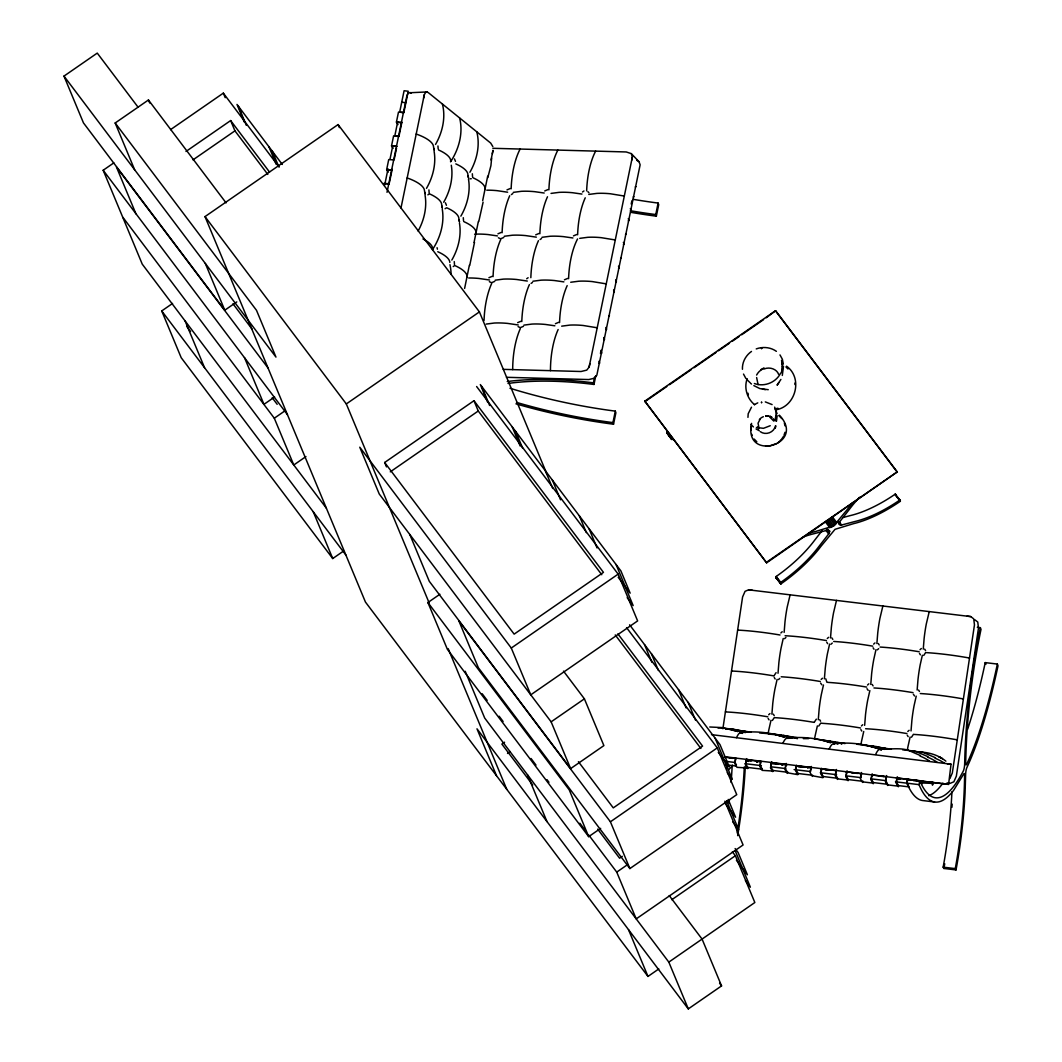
<?xml version="1.0" encoding="UTF-8"?>
<svg xmlns="http://www.w3.org/2000/svg" width="1062" height="1062" viewBox="0 0 1062 1062"><rect width="100%" height="100%" fill="white"/><g stroke="black" fill="none" stroke-linecap="round" stroke-linejoin="round"><path stroke-width="1.5" d="M742.444 369.284C742.059 362.222 745.776 355.412 751.484 351.442M747.953 417.353L748.192 413.742L751.498 407.197M756.648 761.985L756.702 761.188M781.765 765.012L781.818 764.215M907.333 780.132L907.386 779.349M491.653 158.119L490.923 165.632L487.79 177.646M429.167 192.992L428.915 189.886M438.194 149.078L437.942 145.972M454.509 264.69L454.244 261.584M463.536 220.79L463.284 217.683M472.577 176.876L472.325 173.77M776.455 415.162L775.831 420.977M782.468 367.226L782.521 366.204M783.504 366.151L782.309 375.457M761.627 348.588L761.534 347.686L761.573 348.575M771.901 714.182L772.764 703.495A42.427 9.2 -83.1 0 1 774.928 689.052L777.105 679.401M778.021 673.268L778.884 662.595A42.427 9.2 -83.1 0 1 781.048 648.152L783.225 638.501M784.141 632.368L785.004 621.695A42.427 9.2 -83.1 0 1 787.168 607.238L790.128 594.786M818.284 719.757L819.147 709.084A42.427 9.2 -83.1 0 1 821.311 694.641L823.475 684.99M824.391 678.857L825.267 668.184A42.427 9.2 -83.1 0 1 827.417 653.741L829.595 644.076M830.511 637.957L831.373 627.284A42.427 9.2 -83.1 0 1 833.537 612.827L836.498 600.375M864.654 725.346L865.517 714.673A42.427 9.2 -83.1 0 1 867.681 700.23L869.858 690.579M870.774 684.446L871.636 673.773A42.427 9.2 -83.1 0 1 873.8 659.316L875.964 649.665M876.88 643.545L877.756 632.872A42.427 9.2 -83.1 0 1 879.907 618.416L882.88 605.964M911.023 730.935L911.9 720.262A42.427 9.2 -83.1 0 1 914.05 705.818L916.227 696.154M917.143 690.034L918.006 679.361A42.427 9.2 -83.1 0 1 920.17 664.905L922.347 655.254M923.263 649.134L924.126 638.461A42.427 9.2 -83.1 0 1 926.29 624.005L929.25 611.553M751.02 430.375L751.299 426.26M776.322 413.729L774.955 420.379M777.105 415.853L776.508 421.123M782.362 368.726L782.11 372.151M921.896 781.101L921.843 782.216M671.622 439.456C656.489 417.804 682.534 454.151 666.936 432.287M843.029 517.499L850.45 515.548A77.168 30.917 -37 0 0 894.934 494.348L900.218 500.162L899.939 501.556A80.433 32.218 -37 0 1 853.543 523.659L835.051 529.301L821.178 546.041A80.433 32.218 -37 0 1 781.247 583.649L775.95 577.847L776.216 576.454A77.168 30.917 -37 0 0 814.527 540.385L822.24 530.482M780.597 583.888L780.716 582.414A77.168 30.917 -37 0 0 819.014 546.346L828.652 533.96L829.674 530.867L827.125 530.257L813.771 533.761A77.168 30.917 -37 0 0 803.217 536.974M913.546 780.185L948.578 784.393L951.034 764.202L711.474 734.638M474.515 242.362L469.723 265.46M483.104 202.152L478.763 221.546M722.877 728.784L742.59 596.963L745.059 591.322L748.591 589.835L752.268 590.233M757.365 761.374L757.219 762.144M757.498 762.144L757.618 761.441M782.482 764.401L782.336 765.171M782.614 765.171L782.721 764.467M807.731 768.198L807.837 767.494M872.46 776.003L872.579 775.3M908.183 780.304L908.302 779.601M922.546 781.287L922.413 782.044M922.692 782.057L922.798 781.353M932.555 781.977L932.635 784.021L933.166 782.561M933.405 782.628L932.476 785.19L932.17 783.384L920.635 782.906M631.731 160.216L632.408 156.738L631.293 153.618L626.222 151.959L492.821 148.295M492.317 153.791L493.007 150.3L491.016 160.004M388.214 172.177L386.648 169.668L388.705 159.619L393.949 159.884M393.099 148.401L391.533 145.892L393.604 135.843L398.847 136.109M397.998 124.626L396.431 122.117L398.489 112.068L403.733 112.32M384.683 185.067L388.028 168.818M390.033 159.074L392.714 146.078L396.856 146.583M394.719 136.334L397.719 121.705M399.724 111.961L404.091 90.735L408.246 91.239L403.879 112.466M387.019 192.328L406.998 95.248L408.419 92.806L427.11 91.943L428.477 92.766L490.71 143.091L492.848 146.583M389.502 182.319L392.17 169.323M394.175 159.579L396.524 148.202M399.193 135.206L401.874 122.21M400.985 208.006L424.296 94.73L425.716 92.301L427.11 91.943M464.612 288.426L469.364 265.195M474.024 242.534L478.351 221.507M482.679 200.612L487.684 176.186M503.255 369.364L581.047 371.501L586.742 370.134L589.118 367.107L632.408 156.738M508.008 383.462A167.504 58.583 11.6 0 1 593.99 384.457L593.406 382.838L594.587 377.103M593.99 384.457L595.769 375.842M600.455 353.487L601.119 350.234M631.213 204.023L631.877 200.771M515.959 403.839A230.666 80.672 11.6 0 0 613.531 424.216L612.947 422.61L615.31 411.127A226.392 79.185 11.6 0 1 509.959 388.241M630.974 212.36A230.666 80.672 11.6 0 0 656.343 216.17L655.758 214.551L658.121 203.068A226.392 79.185 11.6 0 1 633.058 199.298M613.531 424.216L615.894 412.746L615.31 411.127M656.343 216.17L658.705 204.687L658.121 203.068M735.647 757.976L734.758 763.498L737.001 767.335L747.953 768.038M735.807 758.533L735.01 762.45L736.457 764.932M746.427 759.808L745.617 763.737L747.794 767.454M760.764 761.003L759.874 766.525L762.118 770.362L773.056 771.065M760.923 761.56L760.113 765.476L762.304 769.193M771.53 762.835L770.733 766.764L772.91 770.481M785.495 767.202L786.039 764.587M796.487 765.304L795.597 770.826L798.173 774.092M796.646 765.861L795.836 769.791L798.027 773.508M810.346 771.53L811.156 767.614M821.603 768.33L820.714 773.853L823.289 777.118M821.762 768.888L820.953 772.817L823.13 776.534M836.272 770.64L835.462 774.556L837.639 778.273M846.879 771.915L846.069 775.844L848.246 779.561M860.578 777.583L861.388 773.654M871.995 774.941L871.185 778.858L873.362 782.575M887.142 783.092L885.695 780.61L886.226 777.995M897.111 777.968L896.301 781.884L898.479 785.601M895.465 781.791L919.028 784.632L919.838 780.703A226.392 49.091 -83.1 0 0 963.3 771.039A5.629 1.221 -83.1 0 0 964.668 763.897A171.779 37.25 -83.1 0 1 980.345 627.669L977.319 627.297M423.565 98.195L424.296 94.73M589.118 367.107L589.875 363.642M761.587 402.671L761.52 401.94L761.56 402.617M770.985 720.302L768.808 729.952A42.427 9.2 -83.1 0 0 768.184 733.47M817.368 725.89L815.191 735.541A42.427 9.2 -83.1 0 0 814.554 739.059M863.738 731.479L861.561 741.13A42.427 9.2 -83.1 0 0 860.937 744.648M910.107 737.068L907.944 746.719A42.427 9.2 -83.1 0 0 907.306 750.237M756.635 377.554L758.069 384.603M747.197 378.709C743.758 387.749 747.104 398.728 754.644 404.702M751.577 423.366C743.028 462.886 807.306 444.606 779.322 415.136M784.088 434.902L785.017 432.287M774.092 675.631L776.083 672.658M774.357 717.5L772.366 720.487M814.355 722.12L816.346 719.147M820.727 723.089L818.736 726.076M925.706 652.466L923.728 655.44M913.479 734.267L911.488 737.254M780.902 379.439L777.092 385.174L778.884 382.532M922.387 783.225L921.869 783.915L921.418 782.097M797.841 774.663L787.566 772.817M822.957 777.689L812.682 775.844M848.405 780.145L837.799 778.871M873.522 783.172L862.915 781.897M898.638 786.199L888.018 784.924M771.716 761.693L770.481 767.799L772.724 771.636M786.225 763.432L784.991 769.552L787.234 773.388M811.341 766.459L810.107 772.578L812.35 776.415M836.458 769.485L835.21 775.605L837.467 779.442M847.064 770.773L845.83 776.88L848.073 780.716M861.561 772.512L860.326 778.632L862.583 782.455M872.181 773.8L870.933 779.906L873.19 783.743M886.677 775.539L885.442 781.659L887.686 785.482M759.927 419.53L758.042 423.234L759.064 428.252M781.234 439.748L783.637 436.216M949.853 778.632L952.322 772.99L974.465 624.894L973.735 618.88L970.774 616.597L967.11 616.119M895.757 495.33L895.571 494.109M809.178 533.257A80.433 32.218 -37 0 1 815.165 531.611L833.657 525.969L847.542 509.216A80.433 32.218 -37 0 1 852.852 502.591M829.847 527.787L825.36 521.827L829.17 520.008L832.462 516.928L836.949 522.876M780.889 632.952L782.203 631.744M784.592 638.687L785.907 637.479M778.486 679.587L779.787 678.379M827.271 638.541L828.572 637.333M830.975 644.262L832.276 643.068M768.662 714.753L769.963 713.558M821.152 679.441L822.466 678.233M873.641 644.13L874.955 642.922M877.345 649.851L878.659 648.656M867.521 685.03L868.835 683.822M920.024 649.718L921.325 648.51M861.415 725.93L862.716 724.735M907.784 731.519L909.099 730.311M777.835 442.867L780.889 440.146M427.893 194.85L428.663 194.253M445.071 208.749L445.854 208.152M453.222 266.562L454.005 265.965M506.986 189.899L510.198 188.545M511.38 194.572L512.827 193.549M544.74 190.948L547.952 189.58M497.959 233.813L501.171 232.459M503.8 237.463L500.587 238.817L498.383 237.769M582.507 191.983L583.954 190.961M535.713 234.848L538.925 233.494M540.107 239.521L541.554 238.499M488.918 277.713L492.131 276.359M494.759 281.364L491.547 282.718L489.343 281.669M573.467 235.883L576.679 234.529M526.672 278.762L528.119 277.74M531.066 283.421L532.513 282.412M564.426 279.797L567.639 278.443M517.645 322.662L520.858 321.308M523.486 326.313L520.274 327.667L518.07 326.618M555.399 323.698L558.612 322.344M236.76 301.927L224.772 310.21L83.46 122.887L63.986 76.106L97.253 53.1L138.06 107.182M134.648 169.774L115.174 122.993L148.441 99.987L226.073 202.882M305.949 456.567L293.776 464.997L274.301 418.216L122.648 217.02L103.173 170.252L113.82 162.884M170.57 129.63L223.325 93.137L279.147 167.132M185.996 151.454L230.653 120.564L269.509 172.057M192.992 159.871L234.941 130.852L230.653 120.564M658.798 968.942L647.979 976.429L365.447 602.061L205.006 216.608L338.088 124.573L479.413 311.896L546.903 474.024M343.544 551.059L332.725 558.546L181.204 357.708L161.729 310.94L172.548 303.453M274.607 396.989L263.96 404.343L244.486 357.575M274.301 418.216L285.12 410.728M429.088 602.778L346.318 403.932L479.413 311.896M384.656 462.488L473.971 400.719L603.455 572.365L514.141 634.133L384.656 462.488L386.488 466.895M390.285 471.847L478.258 411.007L473.971 400.719M644.807 401.157L775.592 310.701L897.217 471.913L766.618 562.833L644.807 401.157L766.618 562.833M644.992 401.622L666.79 386.541M669.525 384.656L691.322 369.589M694.044 367.704L715.841 352.624M718.562 350.739L729.461 343.199M732.196 341.314L739.006 336.614M741.727 334.729L763.525 319.649M766.246 317.764L775.592 310.701M600.68 828.36L588.693 836.644L447.381 649.32L427.906 602.539L439.88 594.255M618.15 574.13L637.625 620.912L530.761 694.827L511.287 648.046L618.15 574.13L476.612 386.515M504.583 742.219L501.875 744.09L532.752 785.017M766.419 562.356L897.217 471.913M584.405 698.836L603.88 745.604L570.613 768.622L551.138 721.841L584.405 698.836L563.51 671.131M507.517 753.449L510.225 751.577M717.275 747.874L736.749 794.655L629.872 868.57L610.411 821.789L717.275 747.874L626.567 627.642M622.305 856.33L619.597 858.202L597.68 829.156M724.868 801.226L743.081 844.98L636.204 918.895L616.743 872.114L627.562 864.627M671.795 899.713L735.369 855.733L732.382 851.777M669.246 895.585L702.088 939.113L721.563 985.894L688.295 1008.9L668.821 962.119L754.843 902.514L735.369 855.733M776.747 577.688L775.95 577.847M754.365 404.649L757.764 402.856M770.255 425.716L763.459 428.318L756.436 427.468M776.614 443.504L770.176 445.801L765.516 445.774M396.431 122.117L401.675 122.369M391.533 145.892L396.776 146.144M386.648 169.668L391.891 169.92M383.82 183.407L389.064 183.66M635.262 186.925L635.992 186.66M633.191 196.961L633.921 196.709M630.363 210.701L631.093 210.435L630.337 208.59M628.306 220.737L629.036 220.484L628.266 218.639M625.478 234.476L626.208 234.211M623.407 244.525L624.137 244.26L623.367 242.415M620.58 258.252L621.31 257.986M618.522 268.301L619.239 268.036L618.482 266.19M615.694 282.027L616.425 281.775L615.655 279.93M613.624 292.077L614.354 291.811L613.584 289.979M608.725 315.852L609.455 315.587M605.911 329.592L606.628 329.326L605.871 327.481M603.84 339.628L604.57 339.375L603.8 337.53M601.012 353.367L601.742 353.102L600.973 351.257M598.941 363.403L599.672 363.151L598.902 361.306M859.583 497.242A77.168 30.917 -37 0 0 849.706 508.924L840.055 521.309L839.046 524.389L841.595 525.013L854.937 521.508A77.168 30.917 -37 0 0 899.434 500.308L900.218 500.162M756.237 348.907C762.888 346.491 770.574 347.168 776.388 351.336M764.268 368.912C770.242 366.496 777.039 369.549 778.565 374.262M775.101 408.923L777.915 408.206M775.287 409.879C795.611 407.277 803.376 378.165 786.544 366.164M513.265 192.368L521.402 191.306A42.427 14.841 11.6 0 1 534.73 191.678L544.195 193.032M551.032 193.403L559.156 192.355A42.427 14.841 11.6 0 1 572.498 192.713L581.949 194.067M588.786 194.439L596.91 193.39A42.427 14.841 11.6 0 1 610.252 193.749L624.35 196.058M504.238 236.268L512.362 235.22A42.427 14.841 11.6 0 1 525.703 235.591L536.337 237.158M541.992 237.304L550.116 236.255A42.427 14.841 11.6 0 1 563.457 236.627L572.922 237.981M579.746 238.353L587.87 237.291A42.427 14.841 11.6 0 1 601.211 237.662L615.323 239.972M495.197 280.182L503.322 279.12A42.427 14.841 11.6 0 1 516.663 279.492L527.31 281.058M532.951 281.218L541.089 280.169A42.427 14.841 11.6 0 1 554.417 280.527L563.882 281.881M570.719 282.253L578.843 281.204A42.427 14.841 11.6 0 1 592.184 281.563L606.283 283.873M486.17 324.083L494.295 323.034A42.427 14.841 11.6 0 1 507.636 323.406L518.269 324.972M523.924 325.118L532.049 324.069A42.427 14.841 11.6 0 1 545.39 324.441L554.855 325.795M561.679 326.167L569.803 325.105A42.427 14.841 11.6 0 1 583.144 325.476L597.242 327.786M740.984 732.621C755.52 730.868 770.428 732.422 784.314 737.094L776.096 734.718L780.557 735.913L779.893 735.727M787.354 738.209C801.89 736.457 816.811 738.01 830.683 742.683L822.466 740.307M833.723 743.785C848.272 742.046 863.18 743.599 877.066 748.272L876.389 748.073L880.756 749.639M740.294 732.674L744.197 732.342L733.404 729.368L721.456 727.855M786.663 738.263L790.566 737.931M718.018 728.001L720.819 727.842M725.545 729.09L733.178 729.196L747.953 732.156M709.721 726.992L722.014 727.576L737.931 731.506L729.713 729.129M768.251 389.688L759.848 388.586L753.834 385.612M469.962 178.788L471.302 178.748M803.337 738.621L808.594 738.608M735.86 730.019L751.007 732.116M759.596 732.966L775.91 734.254L791.827 738.183L783.61 735.807L788.084 737.001M768.423 734.081L783.437 735.342L795.597 738.09M775.95 735.169L781.858 735.408M506.428 377.302L588.773 379.559L594.468 378.191L596.844 375.178L640.134 164.809L639.019 161.689L631.293 153.618M902.647 749.812L915.285 751.206L927.962 756.675M910.174 750.9L922.812 752.294L935.489 757.75M917.701 751.989C927.79 751.936 937.985 754.684 945.87 761.162M746.692 760.724L751.564 760.923M771.808 763.751L778.313 764.016M798.544 766.844L805.049 767.109M825.28 769.937L831.798 770.202M852.029 773.03L856.901 773.229M878.765 776.123L882.018 776.256M897.377 778.871L900.629 779.017M913.506 780.689L921.643 781.021M919.241 781.765L932.25 782.309M856.941 744.25L872.526 746.135L884.58 749.36L876.362 746.984L880.836 748.166M864.468 745.338L876.19 746.52L888.35 749.254L887.686 749.082M871.995 746.427L891.403 749.161M783.159 735.488L797.376 737.705M814.488 738.9L826.156 740.546L838.21 743.772L833.789 742.404M822.015 739.988L841.98 743.665L841.303 743.493M829.541 741.077L845.033 743.573M951.034 764.202L947.277 763.777M401.728 102.217L405.883 102.709M401.051 112.426L403.812 112.758M397.6 122.303L401.741 122.807M394.772 136.042L398.927 136.533M387.816 169.854L391.958 170.358M384.988 183.593L389.13 184.098M748.591 589.835L970.774 616.597M967.601 729.328A226.392 49.091 -83.1 0 0 985.231 662.608L997.364 664.069L998.014 665.794A230.666 50.02 -83.1 0 1 966.911 767.507A5.629 1.221 -83.1 0 0 965.65 773.866L965.066 792.889A131.024 28.408 -83.1 0 1 956.012 869.924L943.879 868.464L943.149 867.15A126.736 27.479 -83.1 0 0 951.937 791.814M947.052 782.88L950.344 783.278L953.875 781.791L956.344 776.149L978.487 628.054L977.757 622.027L974.797 619.757M725.479 756.808L948.578 784.393M724.616 757.179L736.059 758.56M745.869 759.742L760.578 761.52M770.388 762.702L786.73 764.667M796.54 765.848L811.262 767.627M821.072 768.808L835.781 770.574M845.591 771.755L861.932 773.733M871.743 774.915L886.465 776.68M896.275 777.862L919.838 780.703M729.209 757.976L732.501 758.374M747.316 760.153L750.608 760.551M755.547 761.149L760.485 761.746M772.008 763.127L778.592 763.923M781.884 764.321L786.823 764.919M798.345 766.299L804.916 767.096M808.209 767.494L811.501 767.892M826.316 769.671L831.254 770.269M852.653 772.844L857.592 773.441M878.991 776.017L883.929 776.614M905.315 779.203L910.253 779.787M725.439 761.308L735.249 762.489M745.059 763.671L761.401 765.636M771.211 766.817L785.933 768.596M794.097 769.578L810.452 771.543M820.262 772.724L836.604 774.702M846.414 775.884L861.136 777.649M870.946 778.831L885.655 780.61M725.983 764.826L735.793 766.007M745.604 767.189L761.945 769.153M771.755 770.335L788.11 772.313M796.288 773.295L812.629 775.26M822.439 776.441L837.148 778.22M846.958 779.402L863.313 781.366M873.123 782.548L887.832 784.327M897.642 785.508L909.085 786.889L906.908 783.172L907.718 779.242L906.908 783.172A230.666 50.02 -83.1 0 0 922.427 800.509L934.547 801.969M943.149 867.15L955.269 868.61L956.012 869.924M507.623 192.209L496.976 190.642A42.427 14.841 11.6 0 0 486.781 190.178M497.401 235.91L487.949 234.543A42.427 14.841 11.6 0 0 474.608 234.184M489.542 280.023L478.909 278.456A42.427 14.841 11.6 0 0 468.7 277.992M907.771 750.117C897.483 747.064 886.425 750.529 876.389 748.073M754.378 383.515C764.003 387.205 775.685 382.678 780.411 373.545C784.473 370.837 779.76 352.265 782.495 364.611M765.304 389.688L762.33 388.957M765.304 401.901L772.101 404.582M872.645 746.905L873.309 747.09L868.849 745.896L877.066 748.272M883.889 748.073L888.35 749.254M837.506 742.484L841.98 743.665M829.993 741.395L834.453 742.59M744.767 731.306L748.564 732.315M908.382 750.29L920.435 755.586M794.934 737.904L797.443 738.687M741.037 731.227L745.458 732.594M759.277 430.721L756.051 428.968M769.817 416.092L771.729 417.167M769.95 416.37L771.875 417.446M769.684 417.008L773.72 421.017M942.472 758.719L938.821 756.648L941.875 758.387M783.318 364L782.375 359.248L779.973 354.907M777.026 413.596L774.649 407.131M636.802 160.335L639.019 161.689M409.813 92.447L411.18 93.283M914.568 695.982L913.36 694.269M868.198 690.393L866.977 688.68M821.829 684.804L820.607 683.092M750.768 383.409L751.471 384.032M785.946 366.948L787.991 368.992M746.599 379.253L750.091 382.732M778.897 415.693L781.805 418.587M750.9 424.442L753.396 426.924M756.821 441.765L754.139 439.057M587.91 191.678L588.932 192.753M775.791 311.166L897.403 472.378M895.293 494.162L900.457 500.998M894.934 494.348L900.257 501.291M838.9 521.429L841.595 525.013M838.608 522.756L840.414 525.146M831.533 518.004L836.033 523.951M830.418 519.053L834.918 525M829.17 520.008L833.657 525.969M827.856 520.818L832.356 526.779M826.555 521.442L831.055 527.402M827.948 529.314L829.754 531.704M826.701 529.181L829.409 532.752M825.957 530.376L828.652 533.96M776.216 576.454L780.716 582.414M775.91 576.732L781.247 583.649M666.737 432.566L671.914 439.389M775.711 577.011L780.889 583.834M666.71 432.778L671.211 438.739M775.685 577.224L780.185 583.184M618.203 577.303L630.151 593.154L620.885 570.905L480.316 384.577L487.723 402.365M627.177 597.654L633.151 605.579L616.066 564.506M478.258 411.007L601.769 574.728M282.293 164.451L236.999 104.421L244.406 122.21M629.593 624.801L720.009 744.648L729.275 766.897L718.31 752.374M727.297 772.724L732.276 779.322L715.191 738.263M617.911 633.881L702.579 746.108L613.265 807.877L578.405 761.666M234.941 130.852L267.81 174.42M615.23 634.93L700.893 748.471M724.642 802.699L735.594 817.222L728.2 799.42M732.634 821.722L738.608 829.648L726.581 800.748M735.116 848.551L738.103 852.507L747.369 874.756L736.417 860.233M745.405 880.584L750.383 887.182L735.183 850.675M205.006 216.608L346.318 403.932M115.174 122.993L256.5 310.316L275.961 357.097L63.986 76.106M511.287 648.046L359.766 447.208L379.24 493.989L551.138 721.841M232.99 303.798L251.906 328.888M570.613 768.622L429.287 581.299L409.813 534.518M267.969 367.89L116.462 167.053L135.936 213.834M610.411 821.789L458.89 620.951L478.365 667.732L629.872 868.57M719.571 983.253L721.563 985.894M103.173 170.252L287.444 414.658M427.906 602.539L569.232 789.862L588.693 836.644M272.191 397.706L277.169 404.303M482.175 693.738L487.153 700.349M499.113 716.2L503.096 721.483M531.013 758.48L535.991 765.091M546.957 779.627L548.961 782.269M579.852 823.223L584.843 829.834M588.826 835.117L616.743 872.114M326.392 508.22L142.255 264.159L122.794 217.378M668.821 962.119L484.697 718.058L465.222 671.277M186.62 326.22L190.602 331.503M161.729 310.94L345.854 555.001M688.295 1008.9L476.984 728.811L496.458 775.592M454.443 158.875L455.479 161.384M445.403 202.776L446.438 205.285M924.67 649.121L925.573 650.594M919.466 653.369L920.382 654.829M918.55 690.021L919.466 691.495M878.287 643.532L879.203 645.006M873.097 647.78L874.013 649.254M907.24 735.169L908.143 736.643M872.181 684.432L873.083 685.906M831.918 637.943L832.82 639.417M826.727 642.191L827.63 643.665M860.87 729.581L861.773 731.054M825.798 678.844L826.847 682.189M819.691 719.744L820.594 721.217M774.225 677.503L775.141 678.976M773.309 714.155L774.225 715.629M768.118 718.403L769.021 719.877M898.306 786.769L896.049 782.933L897.284 776.813L898.903 779.574M785.96 769.751L787.407 772.22M747.621 768.609L745.365 764.773L746.599 758.666L748.219 761.427M773.255 418.68L774.304 420.645M745.896 378.484L743.506 374.076M757.618 426.924L758.706 428.862M775.711 410.768L776.428 414.034M688.149 702.407L695.557 720.209M678.499 689.623L686.092 707.876M651.457 653.78L658.427 670.507M644.528 644.594L651.869 662.237M589.025 528.664L597.043 547.939M579.374 515.88L586.343 532.606M552.333 480.037L560.563 499.804M545.403 470.851L552.744 488.493M515.641 431.398L522.61 448.137M512.176 426.805L520.207 446.08M481.67 386.369L489.622 405.485M338.088 124.573L339.362 127.626M628.505 929.648L647.979 976.429M272.337 151.242L278.669 166.455M268.872 146.649L276.279 164.451M527.495 774.795L546.97 821.576M238.366 106.213L246.318 125.329M223.325 93.137L225.21 97.664M448.191 648.656L506.773 789.385M148.441 99.987L149.702 103.001M313.25 511.765L332.725 558.546M205.311 263.429L224.772 310.21M185.067 320.897L204.541 367.678M980.345 627.669L981.009 629.368A167.504 36.32 -83.1 0 0 965.703 762.901A3.372 0.73 -83.1 0 0 966.593 764.401A226.392 49.091 -83.1 0 0 997.364 664.069M985.231 662.608L985.894 664.334M468.09 176.04L468.435 177.54M459.049 219.953L459.395 221.454M433.708 148.242L434.053 149.742M441.858 206.055L442.204 207.555M424.681 192.156L425.026 193.656M437.066 247.685L437.411 249.198M747.993 393.192L748.352 394.745M751.896 434.358L752.148 435.46M784.38 423.114L784.964 425.796M468.528 178.071L467.891 174.659A30.081 10.514 11.6 0 0 455.837 163.906M459.488 221.985L458.85 218.56A30.081 10.514 11.6 0 0 446.797 207.807M434.146 150.273L433.522 146.861A30.081 10.514 11.6 0 0 416.185 134.038M442.296 208.086L441.673 204.661A30.081 10.514 11.6 0 0 429.606 193.908M425.119 194.187L424.481 190.762A30.081 10.514 11.6 0 0 407.144 177.951M794.907 383.05L794.92 384.563M655.758 214.551A226.392 79.185 11.6 0 1 630.695 210.78M612.947 422.61A226.392 79.185 11.6 0 1 516.544 402.405M507.224 381.55A171.779 60.083 11.6 0 1 593.406 382.838M473.015 177.805A30.081 10.514 11.6 0 1 484.936 189.633M476.785 131.834A53.658 41.63 -51 0 1 469.908 172.243M425.065 195.262A53.658 41.63 -51 0 1 418.123 231.065M422.942 238.95A30.081 10.514 11.6 0 1 432.486 249.65A53.658 41.63 -51 0 0 442.257 209.161M449.956 264.677A53.658 41.63 -51 0 1 451.058 274.129M459.448 223.06A53.658 41.63 -51 0 1 451.828 260.057M463.988 221.706A30.081 10.514 11.6 0 1 475.895 233.547M454.948 265.619A30.081 10.514 11.6 0 1 466.868 277.447M434.106 151.348A53.658 41.63 -51 0 1 426.499 188.346M451.297 165.247A53.658 41.63 -51 0 1 443.677 202.245M438.646 150.007A30.081 10.514 11.6 0 1 450.567 161.836A53.658 41.63 -51 0 0 459.594 117.935M437.77 251.721A30.081 10.514 11.6 0 1 449.823 262.473M442.403 104.036A53.658 41.63 -51 0 1 435.526 144.445M468.488 179.146A53.658 41.63 -51 0 1 460.868 216.144M586.662 190.894A53.658 22.727 -88.4 0 1 595.636 151.123M493.073 276.638A53.658 22.727 -88.4 0 1 500.693 239.64M530.841 277.673A53.658 22.727 -88.4 0 1 538.447 240.676M568.595 278.709A53.658 22.727 -88.4 0 1 577.555 238.937M559.555 322.622A53.658 22.727 -88.4 0 1 567.174 285.625M502.114 232.737A53.658 22.727 -88.4 0 1 509.72 195.74M484.046 320.551A53.658 22.727 -88.4 0 1 491.653 283.554M521.8 321.587A53.658 22.727 -88.4 0 1 529.407 284.589M539.868 233.773A53.658 22.727 -88.4 0 1 547.488 196.775M550.461 370.651A53.658 22.727 -88.4 0 1 558.134 329.539M511.154 188.824A53.658 22.727 -88.4 0 1 520.115 149.052M512.694 369.616A53.658 22.727 -88.4 0 1 520.38 328.49M548.908 189.859A53.658 22.727 -88.4 0 1 557.869 150.087M577.622 234.808A53.658 22.727 -88.4 0 1 585.242 197.811M775.486 425.835A9.399 8.562 -22.6 0 1 760.286 431.663M759.37 419.477A9.399 8.562 -22.6 0 1 763.352 416.729M765.729 416.131A9.399 8.562 -22.6 0 1 768.145 416.118M775.897 425.981A9.784 8.921 -22.6 0 1 775.101 428.265M765.742 415.866A9.784 8.921 -22.6 0 1 768.264 415.853M756.622 375.045A13.209 12.04 -22.6 0 1 764.096 368.395M760.804 369.735A13.766 12.545 -22.6 0 1 763.976 368.063M732.753 765.251A230.666 50.02 -83.1 0 1 728.346 769.977M744.316 766.791A126.736 27.479 -83.1 0 1 737.147 832.927M745.232 767.972A131.024 28.408 -83.1 0 1 737.652 835.621M728.864 765.596A226.392 49.091 -83.1 0 1 726.488 767.627M732.196 765.33A126.736 27.479 -83.1 0 1 731.094 782.415M729.421 799.872A126.736 27.479 -83.1 0 1 729.063 803.058M919.028 784.632A230.666 50.02 -83.1 0 0 953.623 790.327L963.871 773.747A3.372 0.73 -83.1 0 1 964.588 775.459A126.736 27.479 -83.1 0 1 955.269 868.61M942.95 783.106A226.392 49.091 -83.1 0 1 928.706 795.69M952.163 804.093A131.024 28.408 -83.1 0 1 951.91 807.306M944.729 863.791A131.024 28.408 -83.1 0 1 943.879 868.464M736.537 737.665A30.081 6.518 -83.1 0 1 742.232 733.444M782.906 743.254A30.081 6.518 -83.1 0 1 788.004 738.462M935.091 758.228A53.658 52.37 -81.8 0 1 944.596 763.273M829.289 748.829A30.081 6.518 -83.1 0 1 834.374 744.05M875.659 754.418A30.081 6.518 -83.1 0 1 881.354 750.21M927.564 757.14A53.658 52.37 -81.8 0 1 937.082 762.184M920.05 756.051A53.658 52.37 -81.8 0 1 929.555 761.096M737.639 630.111A53.658 6.837 8.5 0 1 780.026 634.996M785.097 635.74A53.658 6.837 8.5 0 1 826.395 640.572M821.47 723.262A53.658 6.837 8.5 0 1 860.539 727.974M865.61 728.731A53.658 6.837 8.5 0 1 906.921 733.563M827.59 682.362A53.658 6.837 8.5 0 1 866.658 687.074M833.697 641.461A53.658 6.837 8.5 0 1 872.778 646.161M880.079 647.05A53.658 6.837 8.5 0 1 919.148 651.749M775.087 717.673A53.658 6.837 8.5 0 1 814.169 722.386M873.96 687.95A53.658 6.837 8.5 0 1 913.028 692.65M781.207 676.773A53.658 6.837 8.5 0 1 820.289 681.485M926.449 652.639A53.658 6.837 8.5 0 1 969.513 658.042M725.399 711.912A53.658 6.837 8.5 0 1 767.786 716.797M920.329 693.539A53.658 6.837 8.5 0 1 963.393 698.942M914.223 734.439A53.658 6.837 8.5 0 1 957.274 739.856M731.519 671.011A53.658 6.837 8.5 0 1 773.906 675.897"/></g></svg>
